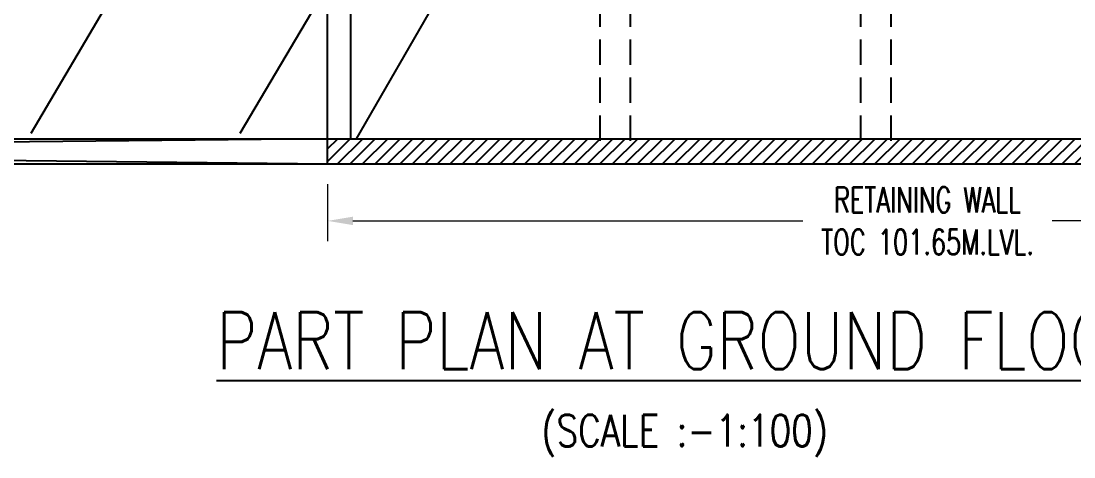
# Model space of a CAD drawing. Header units: inches. Extents: x 6 to 183294, y -48183 to 78918.
# Drawn here: x 110081 to 120508, y -21207 to -16896 of the extents above; entities that cross this region are included whole.
import ezdxf
from ezdxf.enums import TextEntityAlignment as Align

# ---------------------------------------------------------------- set-up
doc = ezdxf.new("R2010")
doc.units = ezdxf.units.IN
doc.header["$MEASUREMENT"] = 0
doc.header["$PDMODE"] = 35
doc.linetypes.add('HIDDEN', pattern=[0.375, 0.25, -0.125])
doc.linetypes.add('HIDDEN2', pattern=[0.1875, 0.125, -0.0625])
for name, color, linetype in [('S-BEAM INNER', 4, 'HIDDEN2'), ('S-BEAM OUTER', 4, 'Continuous'), ('S-COLUMN HATCH', 8, 'Continuous'), ('S-TEXT', 2, 'Continuous'), ('S-TITIL', 6, 'Continuous')]:
    doc.layers.add(name, color=color, linetype=linetype)
doc.layers.add('scooter', color=7, linetype='Continuous', lineweight=13)
doc.styles.add('ROMANS', font='simplex.shx', dxfattribs={"width": 0.7})
doc.dimstyles.new('dim100', dxfattribs={"dimtxt": 250, "dimasz": 250, "dimexe": 200, "dimexo": 200, "dimgap": 100, "dimtad": 1, "dimdec": 0, "dimzin": 0, "dimdsep": 46, "dimtxsty": 'ROMANS', "dimcen": 0, "dimclrd": 5, "dimclre": 5, "dimclrt": 4, "dimadec": 0, "dimazin": 0, "dimtfac": 1, "dimtdec": 0, "dimtix": 1, "dimtofl": 0, "dimtmove": 2, "dimatfit": 3, "dimfxl": 0, "dimtolj": 1, "dimtzin": 0, "dimlwd": -1, "dimlwe": -1, "dimarcsym": 0})

# ---------------------------------------------------------------- blocks, each defined once
blk = doc.blocks.new('*D124')
at = {"layer": 'Defpoints', "color": 0}
for p in [(92253, 30557), (80810, 27270), (92253, 26707)]:
    blk.add_point(p, dxfattribs=at)
at = {"layer": 'scooter', "color": 5, "linetype": 'HIDDEN', "ltscale": 100000}
for p, q in [((92253, 30357), (92253, 26507)), ((80810, 27070), (80810, 26507)), ((81060, 26707), (85518, 26707)), ((92003, 26707), (87985, 26707))]:
    blk.add_line(p, q, dxfattribs=at)
at = {"layer": 'scooter', "color": 5}
for points in [[(81060, 26749), (81060, 26666), (80810, 26707)], [(92003, 26666), (92003, 26749), (92253, 26707)]]:
    blk.add_solid(points, dxfattribs=at)
at = {"layer": 'scooter', "color": 4, "insert": (86751, 26707), "char_height": 250, "attachment_point": 5, "style": 'ROMANS'}
blk.add_mtext('\\A1;{RETAINING WALL\\PTOC 101.65M.LVL.}', dxfattribs=at)
blk = doc.blocks.new('JHJ')
at = {"layer": 'S-COLUMN HATCH'}
h = blk.add_hatch(dxfattribs=at)
h.set_pattern_fill('ANSI31', color=8, scale=700, angle=180, style=0)
h.set_pattern_definition([(225, (-3787172.77, 1101831.04), (61.8718434, -61.8718434), [])])
h.paths.add_polyline_path([(80810.3, 27270.3), (80810.3, 27520.2), (83544.7, 27520.2), (83774.7, 27520.2), (86127.4, 27520.2), (86357.4, 27520.2), (88867.4, 27520.3), (89023.9, 27520.3, 0.0050509), (89090.1, 27527.2, 0.3681216), (92003.1, 30653.5), (92023.1, 31273.6), (92023.1, 30564.1), (92253, 30556, -0.0162626), (92228.9, 30326, -0.3484465), (89023.9, 27270.3), (83619, 27270.2), (83319, 27270.2), (80810.3, 27270.3)])
at = {"color": 8}
for p, q in [((79643.9, 30570.3, -391289.2), (77869.3, 27570.3, -391289.2)), ((81714.4, 30570.3, -391289.2), (79939.8, 27570.3, -391289.2)), ((82855.4, 30570.3, -391289.2), (81092.4, 27520.2, -391289.2))]:
    blk.add_line(p, q, dxfattribs=at)
at = {"layer": 'S-BEAM INNER', "color": 8, "ltscale": 2000}
for p, q in [((83509.7, 27500.3, 3906.8), (83509.7, 33570.3, 3906.8)), ((83809.7, 27500.3, 3906.8), (83809.7, 33570.3, 3906.8)), ((86092.4, 27500.3, 3906.8), (86092.4, 33570.3, 3906.8)), ((86392.4, 27500.3, 3906.8), (86392.4, 33570.3, 3906.8))]:
    blk.add_line(p, q, dxfattribs=at)
at = {"layer": 'S-BEAM OUTER', "color": 8, "ltscale": 2500}
for p, q in [((80810.3, 27270.3, 102705.8), (80810.3, 33800.3, 102705.8)), ((81040.3, 27520.2, 102705.8), (81040.3, 33570.3, 102705.8))]:
    blk.add_line(p, q, dxfattribs=at)
at = {"layer": 'S-COLUMN HATCH', "color": 8}
for p, q in [((80810.3, 27520.2, 3906.8), (75071.8, 27457.7, 3906.8)), ((75071.8, 27333.4, 986.7), (80810.3, 27270.3))]:
    blk.add_line(p, q, dxfattribs=at)
at = {"layer": 'S-COLUMN HATCH', "color": 8, "elevation": 3906.8}
for points in [[(75071.8, 27520.2), (89023.9, 27520.3)], [(75071.8, 27270.2), (89023.9, 27270.3)]]:
    blk.add_lwpolyline(points, dxfattribs=at)
at = {"layer": 'scooter', "color": 8, "linetype": 'HIDDEN', "ltscale": 100000}
dim = blk.add_linear_dim(base=(92253.1, 26707.5), p1=(80810.3, 27270.3, 102705.8), p2=(92253.1, 30556.9, -94892.2), text='{RETAINING WALL\\PTOC 101.65M.LVL.}', dimstyle='dim100', override={"dimtxsty": 'ROMANS', "dimarcsym": 1}, dxfattribs=at)
dim.commit()
dim.dimension.update_dxf_attribs({"geometry": '*D124', "text_midpoint": (86751.3, 26707.5), "dimtype": 160})

msp = doc.modelspace()

# ---------------------------------------------------------------- block references
msp.add_blockref('JHJ', (32306.871, -45579.647, -201512.329))

# ---------------------------------------------------------------- texts
at = {"layer": 'S-TEXT', "style": 'ROMANS', "width": 0.8}
msp.add_text('(SCALE :-1:100)', height=312.5, dxfattribs=at).set_placement((116653.432, -20946.814, -429994.964), align=Align.MIDDLE_CENTER)
at = {"layer": 'S-TITIL', "style": 'ROMANS', "width": 0.8}
msp.add_text('%%UPART PLAN AT GROUND FLOOR', height=562.5, dxfattribs=at).set_placement((116653.432, -20056.762, -429994.964), align=Align.MIDDLE_CENTER)

doc.saveas('drawing.dxf')
